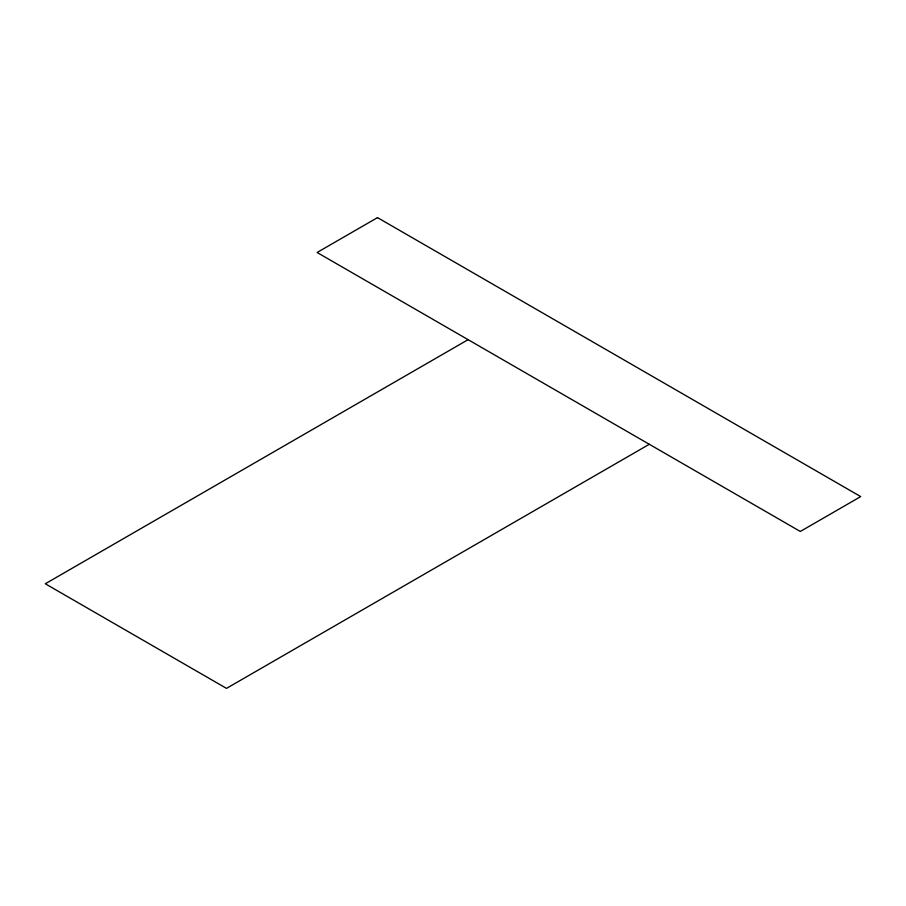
<?xml version="1.0" encoding="UTF-8"?>
<svg xmlns="http://www.w3.org/2000/svg" width="906" height="906" viewBox="0 0 906 906"><rect width="100%" height="100%" fill="white"/><g stroke="black" fill="none" stroke-linecap="round" stroke-linejoin="round"><path stroke-width="1.36" d="M468.096 339.671L45.3 583.77L226.5 688.379L649.296 444.28M377.496 217.621L317.1 252.491L800.304 531.46L860.7 496.59L377.496 217.621"/></g></svg>
